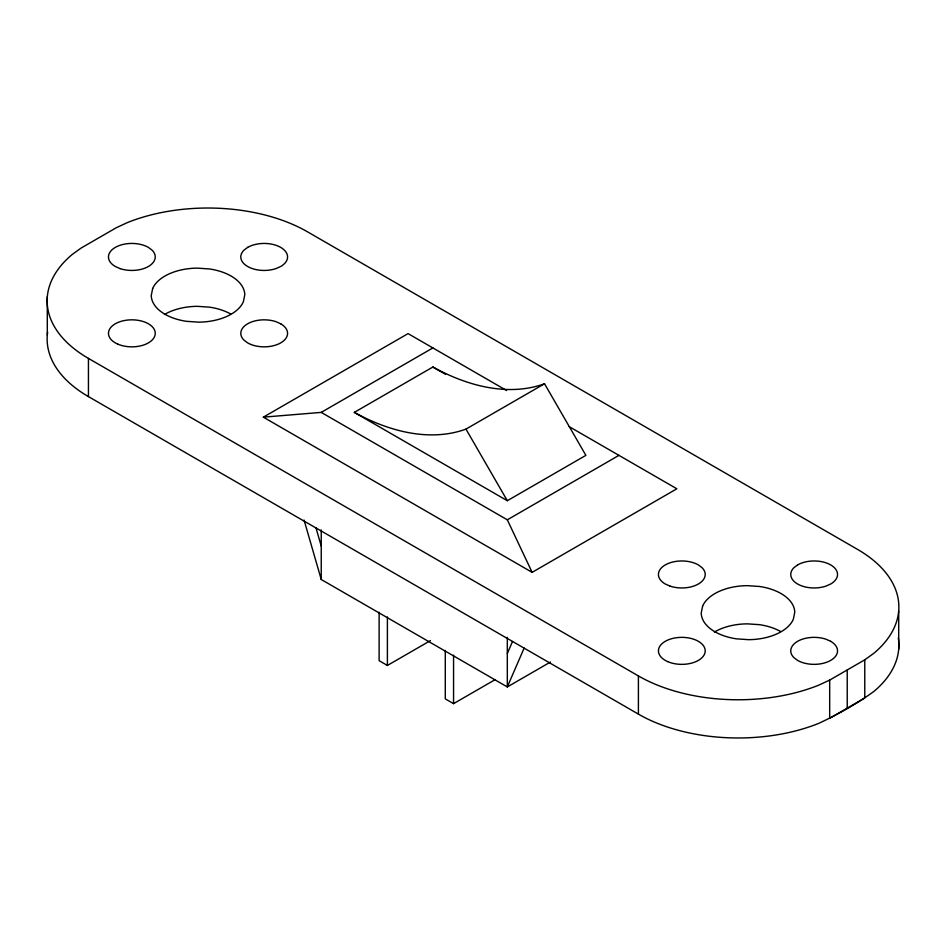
<?xml version="1.0" encoding="UTF-8"?>
<svg xmlns="http://www.w3.org/2000/svg" width="946" height="946" viewBox="0 0 946 946"><rect width="100%" height="100%" fill="white"/><g stroke="black" fill="none" stroke-linecap="round" stroke-linejoin="round"><path stroke-width="1.42" d="M507.316 653.509L512.507 641.506M524.143 648.069L507.316 686.938L321.238 579.508L304.08 520.087M88.439 358.404L638.408 675.929A141.037 81.427 0 0 0 818.467 685.271L829.677 680.091L864.774 659.823L873.749 653.355A141.037 81.427 0 0 0 857.561 549.401L307.592 231.876A141.037 81.427 0 0 0 127.533 222.523L116.323 227.714L81.226 247.982L72.251 254.45A141.037 81.427 0 0 0 88.439 358.404L88.439 396.599L638.408 714.124A141.037 81.427 0 0 0 818.467 723.477C837.789 714.549 856.497 704.001 873.749 691.55A141.037 81.427 0 0 0 898.31 637.876M569.255 426.67L676.851 488.786L532.125 572.342L263.343 417.162L408.069 333.607L506.618 390.509M263.343 417.162L321.238 412.385L432.878 347.927M354.312 412.385L432.878 367.024A259.511 149.835 60 0 0 544.529 383.745L585.881 455.357L507.316 500.718L354.312 412.385A259.511 149.835 60 0 0 465.964 429.106L544.529 383.745M321.238 412.385L507.316 519.815L618.956 455.357M379.121 612.192L379.121 660.675L387.399 665.452L430.43 640.608M445.282 650.399L445.282 698.881L453.56 703.647L495.326 679.535M550.454 662.034L507.316 686.938L507.316 637.356M432.878 367.024L445.625 374.391M465.964 429.106L507.316 500.718M507.316 519.815L532.125 572.342M315.952 527.773L321.238 546.079M898.7 610.998L898.7 649.204M864.774 659.823L864.774 698.018L829.677 718.286L829.677 680.091M847.226 669.957L847.226 708.152M638.408 675.929L638.408 714.124M453.56 655.164L453.56 703.647M387.399 616.969L387.399 665.452M321.238 529.926L321.238 579.508M47.3 296.796L47.3 335.002M164.474 314.51A46.78 27.008 0 0 1 197.347 306.327L209.48 307.154A46.78 27.008 0 0 1 230.623 313.966M714.431 632.034A46.78 27.008 0 0 1 747.316 623.852L759.449 624.667A46.78 27.008 0 0 1 780.592 631.49M88.439 396.599A141.037 81.427 0 0 1 47.631 332.176M152.661 288.518L151.242 295.53A46.78 27.008 0 0 0 186.551 321.333L198.684 322.148A46.78 27.008 0 0 0 243.37 301.762L244.789 294.762A46.78 27.008 0 0 0 209.48 268.96L197.347 268.132A46.78 27.008 0 0 0 152.661 288.518M702.63 606.043L701.211 613.043A46.78 27.008 0 0 0 736.52 638.846L748.653 639.673A46.78 27.008 0 0 0 793.339 619.275L794.758 612.275A46.78 27.008 0 0 0 759.449 586.473L747.316 585.657A46.78 27.008 0 0 0 702.63 606.043M247.639 247.391L243.926 250.193A23.39 13.504 0 0 0 247.639 266.488A23.39 13.504 0 0 0 275.877 268.64L280.714 266.488A23.39 13.504 0 0 0 280.714 247.391A23.39 13.504 0 0 0 247.639 247.391M797.608 564.916L793.883 567.706A23.39 13.504 0 0 0 797.608 584.013A23.39 13.504 0 0 0 825.846 586.153L830.683 584.013A23.39 13.504 0 0 0 830.683 564.916A23.39 13.504 0 0 0 797.608 564.916M280.714 323.792L275.877 321.64A23.39 13.504 0 0 0 247.639 323.792A23.39 13.504 0 0 0 243.926 340.087L247.639 342.89A23.39 13.504 0 0 0 280.714 342.89A23.39 13.504 0 0 0 280.714 323.792M120.154 268.64L115.317 266.488A23.39 13.504 0 0 1 115.317 247.391A23.39 13.504 0 0 1 148.392 247.391L152.117 250.193A23.39 13.504 0 0 1 148.392 266.488A23.39 13.504 0 0 1 120.154 268.64M830.683 641.305L825.846 639.165A23.39 13.504 0 0 0 797.608 641.305A23.39 13.504 0 0 0 793.883 657.612L797.608 660.403A23.39 13.504 0 0 0 830.683 660.403A23.39 13.504 0 0 0 830.683 641.305M670.123 586.153L665.286 584.013A23.39 13.504 0 0 1 665.286 564.916A23.39 13.504 0 0 1 698.361 564.916L702.074 567.706A23.39 13.504 0 0 1 698.361 584.013A23.39 13.504 0 0 1 670.123 586.153M117.753 344.108A23.39 13.504 0 0 0 155.073 335.002A23.39 13.504 0 0 0 122.744 320.895A23.39 13.504 0 0 0 117.753 344.108M667.722 661.632A23.39 13.504 0 0 0 705.03 652.527A23.39 13.504 0 0 0 672.712 638.42A23.39 13.504 0 0 0 667.722 661.632"/></g></svg>
